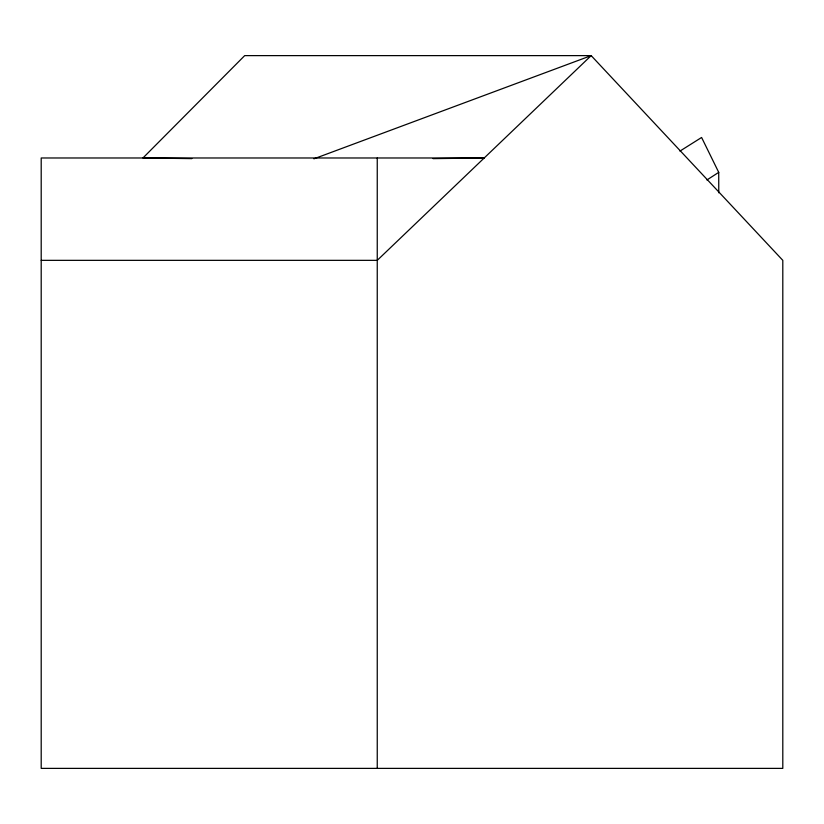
<?xml version="1.0" encoding="UTF-8"?>
<svg xmlns="http://www.w3.org/2000/svg" width="824" height="824" viewBox="0 0 824 824"><rect width="100%" height="100%" fill="white"/><g stroke="black" fill="none" stroke-linecap="round" stroke-linejoin="round"><path stroke-width="1.24" d="M706.92 179.962L718.724 172.36L701.595 137.474L679.954 151.091M313.923 158.826L591.169 55.62L782.8 260.343L782.8 768.38L41.2 768.38L41.2 157.981L484.213 157.981L433.063 158.63M41.2 260.343L377.248 260.343L591.169 55.62L244.697 55.62L142.954 157.981L191.868 158.62M718.724 172.36L718.765 192.816M377.248 157.981L377.248 768.38"/></g></svg>
